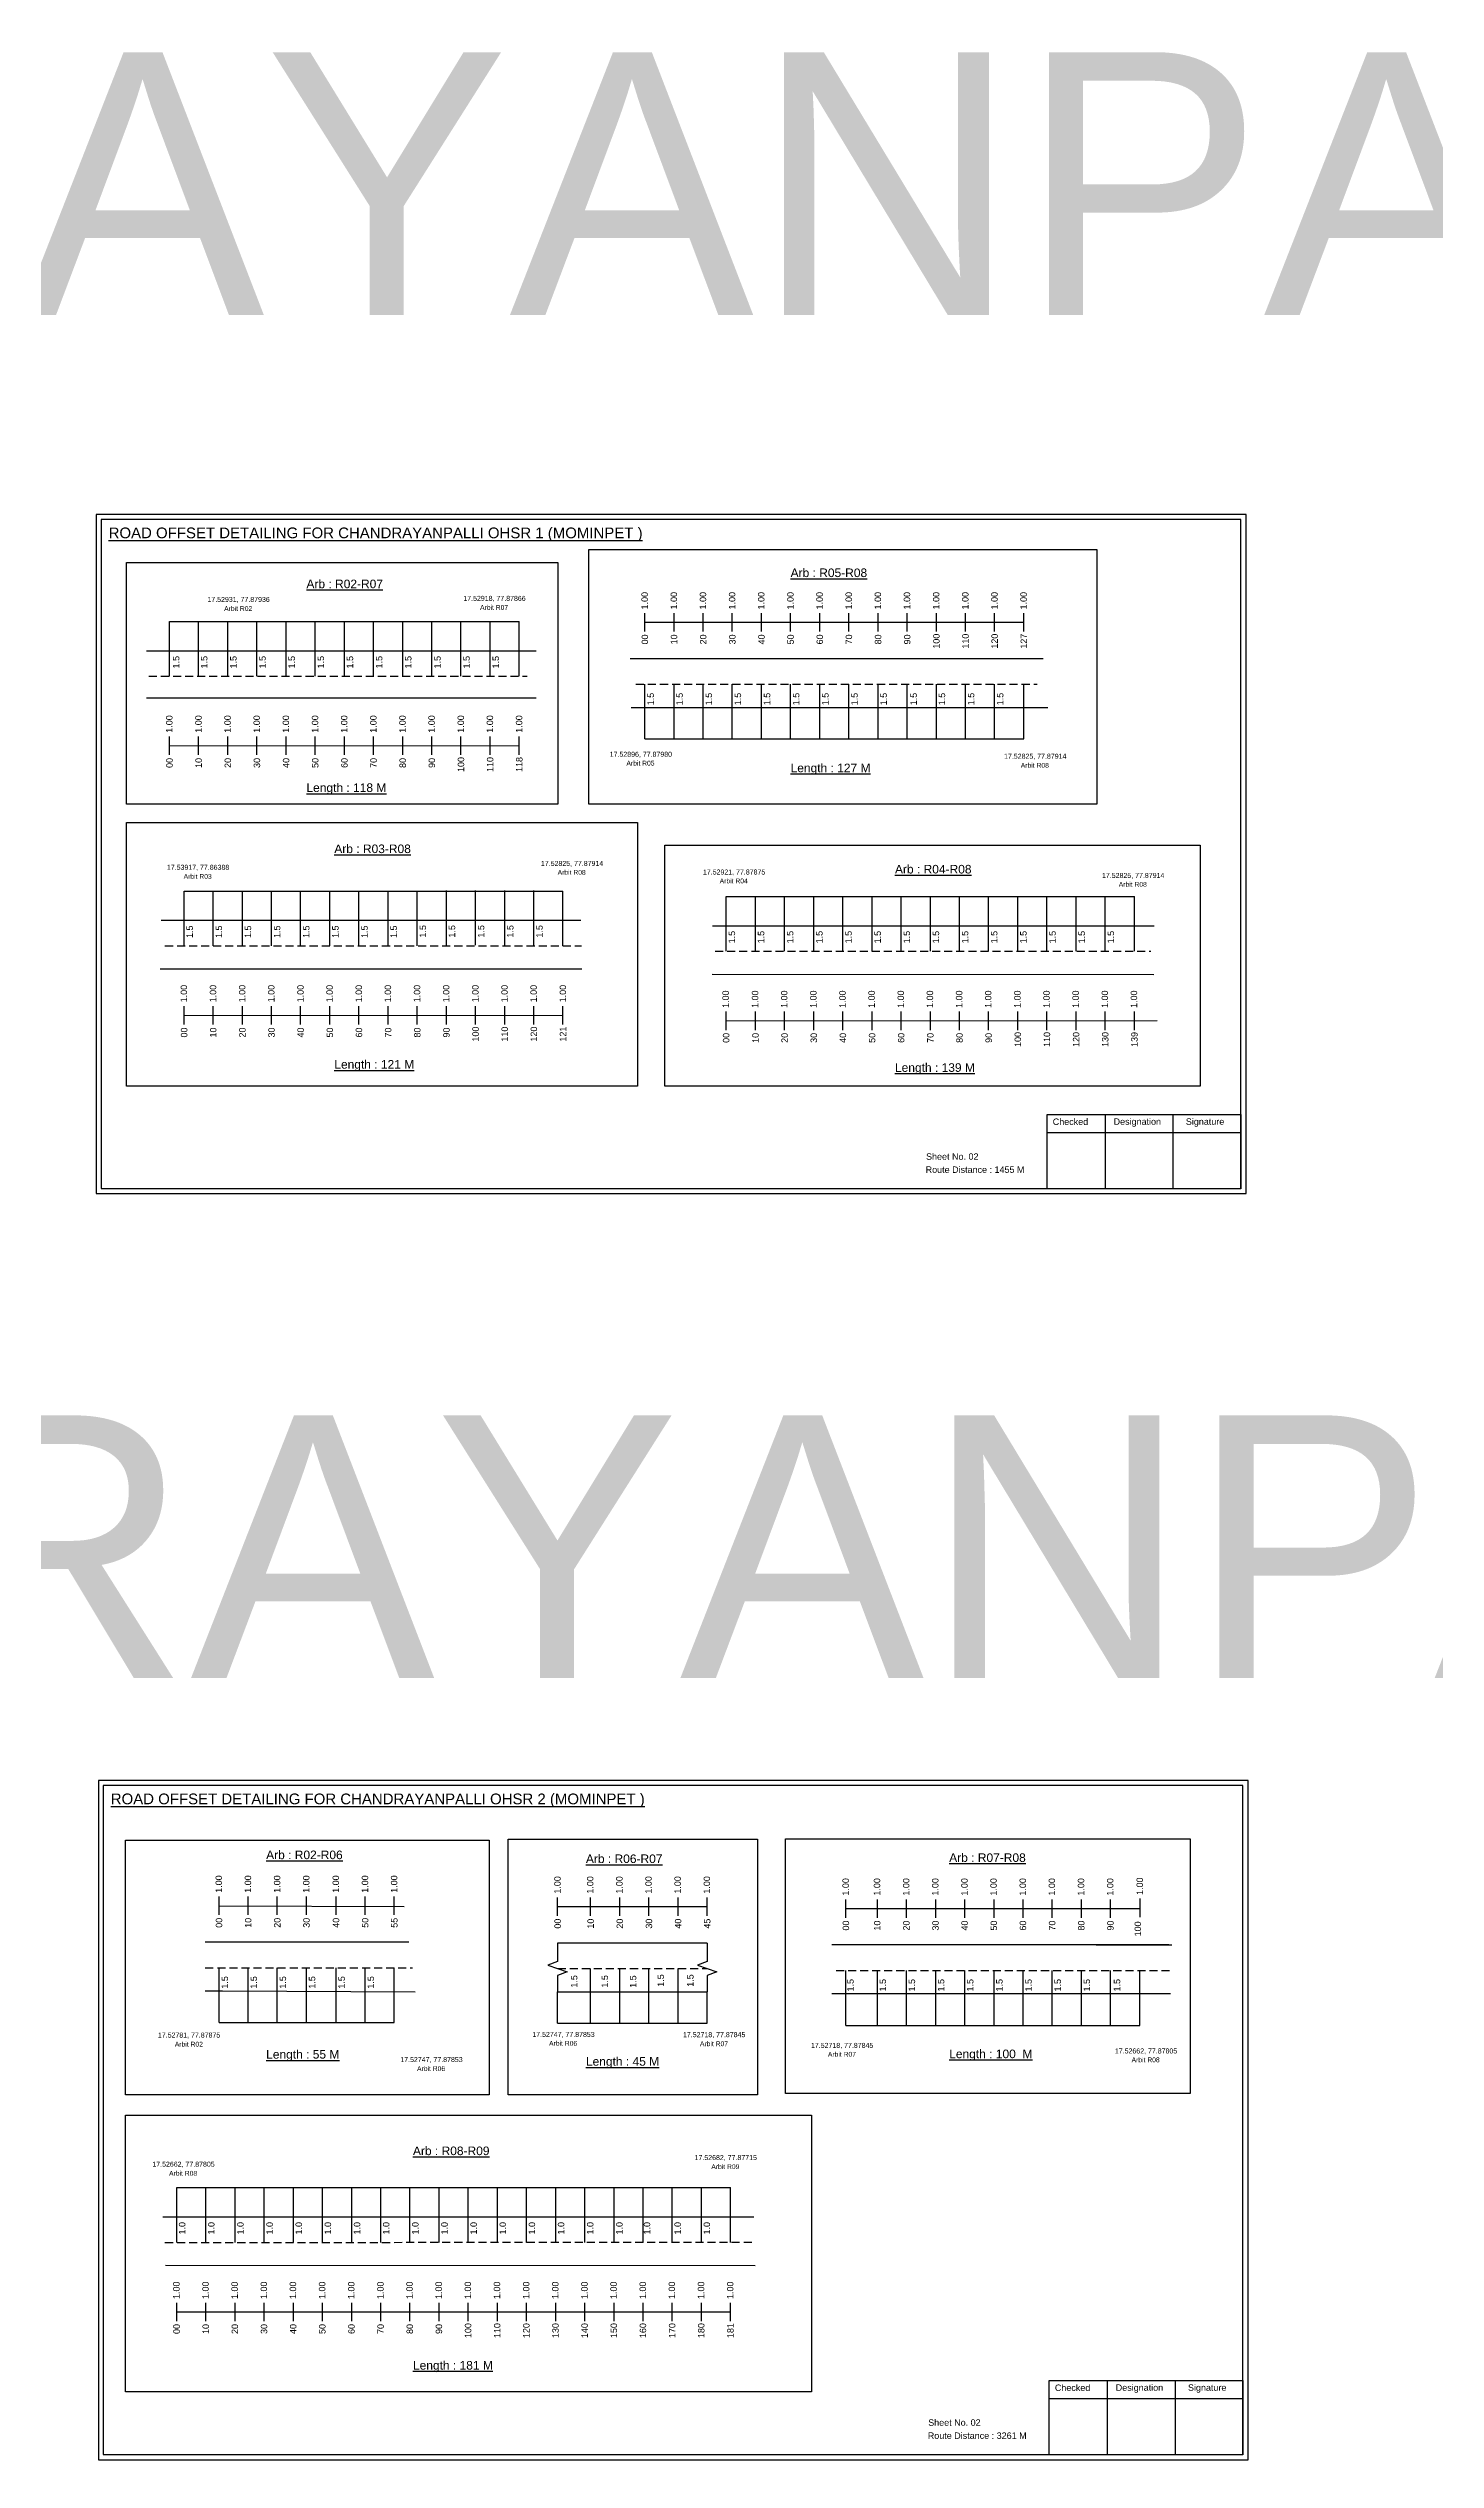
# Model space of a CAD drawing. Header units: inches. Extents: x -117 to 51867, y -12715 to 3423.
# Drawn here: x 7205 to 7852, y -2961 to -1837 of the extents above; entities that cross this region are included whole.
import ezdxf

# ---------------------------------------------------------------- set-up
doc = ezdxf.new("R2010")
doc.units = ezdxf.units.IN
doc.header["$MEASUREMENT"] = 0
doc.linetypes.add('DASHED2', pattern=[0.375, 0.25, -0.125])
for name, color, linetype in [('PDF_Geometry', 7, 'Continuous'), ('PDF_Text', 5, 'Continuous'), ('pipe', 5, 'Continuous')]:
    doc.layers.add(name, color=color, linetype=linetype)
doc.styles.add('PDF Arial', font='arial.ttf')
doc.styles.get("Standard").update_dxf_attribs({"font": 'arial.ttf'})

msp = doc.modelspace()

# ---------------------------------------------------------------- linework, layer by layer
at = {"color": 217, "true_color": 0x93278f}
for p, q in [((7483.4, -2108.5), (7483.4, -2099.9)), ((7497, -2108.5), (7497, -2099.9)), ((7510.6, -2108.5), (7510.6, -2099.9)), ((7524.2, -2108.5), (7524.2, -2099.9)), ((7537.8, -2108.5), (7537.8, -2099.9)), ((7551.4, -2108.5), (7551.4, -2099.9)), ((7565, -2108.5), (7565, -2099.9)), ((7578.6, -2108.5), (7578.6, -2099.9)), ((7592.2, -2108.5), (7592.2, -2099.9)), ((7605.8, -2108.5), (7605.8, -2099.9)), ((7619.4, -2108.5), (7619.4, -2099.9)), ((7633, -2108.5), (7633, -2099.9)), ((7646.6, -2108.5), (7646.6, -2099.9)), ((7660.2, -2108.5), (7660.2, -2099.9)), ((7483.4, -2104.2), (7660.2, -2104.1)), ((7261.6, -2166), (7261.6, -2157.5)), ((7275.2, -2166), (7275.2, -2157.5)), ((7288.8, -2166), (7288.8, -2157.5)), ((7302.4, -2166), (7302.4, -2157.5)), ((7316, -2166), (7316, -2157.5)), ((7329.6, -2166), (7329.6, -2157.5)), ((7343.2, -2166), (7343.2, -2157.5)), ((7356.8, -2166), (7356.8, -2157.5)), ((7370.4, -2166), (7370.4, -2157.5)), ((7384, -2166), (7384, -2157.5)), ((7397.6, -2166), (7397.6, -2157.5)), ((7411.2, -2166), (7411.2, -2157.5)), ((7424.8, -2166), (7424.8, -2157.5)), ((7261.6, -2161.8), (7424.8, -2161.7)), ((7268.4, -2291.7), (7268.4, -2283.2)), ((7268.4, -2287.5), (7445.2, -2287.4)), ((7282, -2291.7), (7282, -2283.2)), ((7295.6, -2291.7), (7295.6, -2283.2)), ((7309.2, -2291.7), (7309.2, -2283.2)), ((7322.8, -2291.7), (7322.8, -2283.2)), ((7336.4, -2291.7), (7336.4, -2283.2)), ((7350, -2291.7), (7350, -2283.2)), ((7363.6, -2291.7), (7363.6, -2283.2)), ((7377.2, -2291.7), (7377.2, -2283.2)), ((7390.8, -2291.7), (7390.8, -2283.2)), ((7404.4, -2291.7), (7404.4, -2283.2)), ((7418, -2291.7), (7418, -2283.2)), ((7431.6, -2291.7), (7431.6, -2283.2)), ((7445.2, -2291.7), (7445.2, -2283.2)), ((7521.3, -2294.3), (7521.3, -2285.7)), ((7521.3, -2290), (7722.4, -2289.9)), ((7535, -2294.3), (7535, -2285.7)), ((7548.6, -2294.3), (7548.6, -2285.7)), ((7562.2, -2294.3), (7562.2, -2285.7)), ((7575.8, -2294.3), (7575.8, -2285.7)), ((7589.4, -2294.3), (7589.4, -2285.7)), ((7603, -2294.3), (7603, -2285.7)), ((7616.6, -2294.3), (7616.6, -2285.7)), ((7630.2, -2294.3), (7630.2, -2285.7)), ((7643.8, -2294.3), (7643.8, -2285.7)), ((7657.4, -2294.3), (7657.4, -2285.7)), ((7671, -2294.3), (7671, -2285.7)), ((7684.6, -2294.3), (7684.6, -2285.7)), ((7698.2, -2294.3), (7698.2, -2285.7)), ((7711.8, -2294.3), (7711.8, -2285.7)), ((7284.7, -2706.9), (7284.7, -2698.3)), ((7298.3, -2706.9), (7298.3, -2698.3)), ((7311.9, -2706.9), (7311.9, -2698.3)), ((7325.5, -2706.9), (7325.5, -2698.3)), ((7339.3, -2706.9), (7339.3, -2698.3)), ((7352.9, -2706.9), (7352.9, -2698.3)), ((7366.5, -2706.9), (7366.5, -2698.3)), ((7284.7, -2702.6), (7371.1, -2702.9)), ((7442.7, -2707.3), (7442.7, -2698.7)), ((7442.7, -2703), (7512.5, -2703)), ((7458.1, -2707.3), (7458.1, -2698.7)), ((7471.7, -2707.3), (7471.7, -2698.7)), ((7485.3, -2707.3), (7485.3, -2698.7)), ((7498.9, -2707.3), (7498.9, -2698.7)), ((7512.5, -2707.3), (7512.5, -2698.7)), ((7577.2, -2708.2), (7577.2, -2699.7)), ((7577.2, -2703.9), (7714.5, -2703.9)), ((7591.9, -2708.2), (7591.9, -2699.7)), ((7605.5, -2708.2), (7605.5, -2699.7)), ((7619.1, -2708.2), (7619.1, -2699.7)), ((7632.7, -2708.2), (7632.7, -2699.7)), ((7646.3, -2708.2), (7646.3, -2699.7)), ((7659.9, -2708.2), (7659.9, -2699.7)), ((7673.5, -2708.2), (7673.5, -2699.7)), ((7687.1, -2708.2), (7687.1, -2699.7)), ((7700.7, -2708.2), (7700.7, -2699.7)), ((7714.5, -2707.9), (7714.5, -2699.3)), ((7265, -2896.3), (7265, -2887.7)), ((7278.6, -2896.3), (7278.6, -2887.7)), ((7292.2, -2896.3), (7292.2, -2887.7)), ((7305.8, -2896.3), (7305.8, -2887.7)), ((7319.4, -2896.3), (7319.4, -2887.7)), ((7333, -2896.3), (7333, -2887.7)), ((7346.6, -2896.3), (7346.6, -2887.7)), ((7360.2, -2896.3), (7360.2, -2887.7)), ((7373.8, -2896.3), (7373.8, -2887.7)), ((7387.4, -2896.3), (7387.4, -2887.7)), ((7401, -2896.3), (7401, -2887.7)), ((7414.6, -2896.3), (7414.6, -2887.7)), ((7428.2, -2896.3), (7428.2, -2887.7)), ((7441.8, -2896.3), (7441.8, -2887.7)), ((7455.4, -2896.3), (7455.4, -2887.7)), ((7469, -2896.3), (7469, -2887.7)), ((7482.6, -2896.3), (7482.6, -2887.7)), ((7496.2, -2896.3), (7496.2, -2887.7)), ((7509.8, -2896.3), (7509.8, -2887.7)), ((7523.4, -2896.3), (7523.4, -2887.7)), ((7265, -2892), (7523.4, -2891.9))]:
    msp.add_line(p, q, dxfattribs=at)
at = {"color": 5}
for p, q in [((7261.6, -2103.8), (7424.8, -2103.8)), ((7483.4, -2158.6), (7660.2, -2158.6)), ((7268.4, -2229.5), (7445.2, -2229.5)), ((7521.4, -2232), (7711.8, -2232)), ((7284.7, -2757), (7366.5, -2757)), ((7442.7, -2757.4), (7512.5, -2757.4)), ((7577.2, -2758.4), (7714.3, -2758.4)), ((7265, -2834), (7523.4, -2834))]:
    msp.add_line(p, q, dxfattribs=at)
for p, q in [((7261.6, -2129.3), (7261.6, -2103.8)), ((7275.2, -2129.3), (7275.2, -2103.8)), ((7288.8, -2129.3), (7288.8, -2103.8)), ((7302.4, -2129.3), (7302.4, -2103.8)), ((7316, -2129.3), (7316, -2103.8)), ((7329.6, -2129.3), (7329.6, -2103.8)), ((7343.2, -2129.3), (7343.2, -2103.8)), ((7356.8, -2129.3), (7356.8, -2103.8)), ((7370.4, -2129.3), (7370.4, -2103.8)), ((7384, -2129.3), (7384, -2103.8)), ((7397.6, -2129.3), (7397.6, -2103.8)), ((7411.2, -2129.3), (7411.2, -2103.8)), ((7424.8, -2129.3), (7424.8, -2103.8)), ((7250.8, -2117.5), (7432.7, -2117.5)), ((7669.3, -2121.2), (7476.6, -2121.2)), ((7483.4, -2158.6), (7483.4, -2133.1)), ((7497, -2158.6), (7497, -2133.1)), ((7510.6, -2158.6), (7510.6, -2133.1)), ((7524.2, -2158.6), (7524.2, -2133.1)), ((7537.8, -2158.6), (7537.8, -2133.1)), ((7551.4, -2158.6), (7551.4, -2133.1)), ((7565, -2158.6), (7565, -2133.1)), ((7578.6, -2158.6), (7578.6, -2133.1)), ((7592.2, -2158.6), (7592.2, -2133.1)), ((7605.8, -2158.6), (7605.8, -2133.1)), ((7619.4, -2158.6), (7619.4, -2133.1)), ((7633, -2158.6), (7633, -2133.1)), ((7646.6, -2158.6), (7646.6, -2133.1)), ((7660.2, -2158.6), (7660.2, -2133.1)), ((7432.7, -2139.6), (7250.8, -2139.6)), ((7477, -2143.9), (7485.1, -2143.9)), ((7485.1, -2143.9), (7671.4, -2143.9)), ((7268.4, -2255), (7268.4, -2229.5)), ((7282, -2255), (7282, -2229.5)), ((7295.6, -2255), (7295.6, -2229.5)), ((7309.2, -2255), (7309.2, -2229.5)), ((7322.8, -2255), (7322.8, -2229.5)), ((7336.4, -2255), (7336.4, -2229.5)), ((7350, -2255), (7350, -2229.5)), ((7363.6, -2255), (7363.6, -2229.5)), ((7377.2, -2255), (7377.2, -2229.5)), ((7390.8, -2254.8), (7390.8, -2229.3)), ((7404.4, -2254.8), (7404.4, -2229.3)), ((7418, -2254.8), (7418, -2229.3)), ((7431.6, -2254.8), (7431.6, -2229.3)), ((7445.2, -2255), (7445.2, -2229.5)), ((7521.4, -2257.6), (7521.4, -2232)), ((7535, -2257.6), (7535, -2232)), ((7548.6, -2257.6), (7548.6, -2232)), ((7562.2, -2257.6), (7562.2, -2232)), ((7575.8, -2257.6), (7575.8, -2232)), ((7589.4, -2257.6), (7589.4, -2232)), ((7603, -2257.6), (7603, -2232)), ((7616.6, -2257.6), (7616.6, -2232)), ((7630.2, -2257.6), (7630.2, -2232)), ((7643.8, -2257.6), (7643.8, -2232)), ((7657.4, -2257.6), (7657.4, -2232)), ((7671, -2257.6), (7671, -2232)), ((7684.6, -2257.6), (7684.6, -2232)), ((7698.2, -2257.6), (7698.2, -2232)), ((7711.8, -2257.6), (7711.8, -2232)), ((7257.7, -2243.1), (7453.6, -2243.1)), ((7514.9, -2245.7), (7721, -2245.7)), ((7257.2, -2265.8), (7454, -2265.8)), ((7514.8, -2268.3), (7720.9, -2268.4)), ((7373.3, -2719.6), (7278.3, -2719.6)), ((7512.5, -2720), (7442.7, -2720)), ((7727.9, -2720.9), (7570.7, -2720.9)), ((7693.9, -2720.9), (7729.2, -2720.9)), ((7284.7, -2757), (7284.7, -2731.5)), ((7298.3, -2757), (7298.3, -2731.5)), ((7311.9, -2757), (7311.9, -2731.5)), ((7325.5, -2757), (7325.5, -2731.5)), ((7339.3, -2757), (7339.3, -2731.5)), ((7352.9, -2757), (7352.9, -2731.5)), ((7366.5, -2757), (7366.5, -2731.5)), ((7458.1, -2757.4), (7458.1, -2731.9)), ((7471.7, -2757.4), (7471.7, -2731.9)), ((7485.3, -2757.4), (7485.3, -2731.9)), ((7498.9, -2757.4), (7498.9, -2731.9)), ((7442.7, -2742.7), (7512.5, -2742.7)), ((7442.7, -2757.4), (7442.7, -2742.7)), ((7512.5, -2757.4), (7512.5, -2742.7)), ((7577.2, -2758.4), (7577.2, -2732.8)), ((7591.9, -2758.4), (7591.9, -2732.8)), ((7605.5, -2758.4), (7605.5, -2732.8)), ((7619.1, -2758.4), (7619.1, -2732.8)), ((7632.7, -2758.4), (7632.7, -2732.8)), ((7646.3, -2758.4), (7646.3, -2732.8)), ((7659.9, -2758.4), (7659.9, -2732.8)), ((7673.5, -2758.4), (7673.5, -2732.8)), ((7687.1, -2758.4), (7687.1, -2732.8)), ((7700.7, -2758.4), (7700.7, -2732.8)), ((7714.3, -2758.4), (7714.3, -2732.8)), ((7570.7, -2743.6), (7602.8, -2743.6)), ((7602.8, -2743.6), (7728.6, -2743.6)), ((7265, -2859.6), (7265, -2834)), ((7278.6, -2859.6), (7278.6, -2834)), ((7292.2, -2859.6), (7292.2, -2834)), ((7305.8, -2859.6), (7305.8, -2834)), ((7319.4, -2859.6), (7319.4, -2834)), ((7333, -2859.6), (7333, -2834)), ((7346.6, -2859.6), (7346.6, -2834)), ((7360.2, -2859.6), (7360.2, -2834)), ((7373.8, -2859.6), (7373.8, -2834)), ((7387.4, -2859.6), (7387.4, -2834)), ((7401, -2859.6), (7401, -2834)), ((7414.6, -2859.6), (7414.6, -2834)), ((7428.2, -2859.6), (7428.2, -2834)), ((7441.8, -2859.6), (7441.8, -2834)), ((7455.4, -2859.6), (7455.4, -2834)), ((7469, -2859.6), (7469, -2834)), ((7482.6, -2859.6), (7482.6, -2834)), ((7496.2, -2859.6), (7496.2, -2834)), ((7509.8, -2859.6), (7509.8, -2834)), ((7523.4, -2859.6), (7523.4, -2834)), ((7258.5, -2847.7), (7534.3, -2847.7)), ((7259.8, -2870.2), (7534.8, -2870.3))]:
    msp.add_line(p, q)
at = {"linetype": 'DASHED2', "ltscale": 15}
for p, q in [((7252, -2129.3), (7428.5, -2129.3)), ((7479.2, -2133.1), (7666.5, -2133.1)), ((7259.5, -2255), (7453.8, -2255)), ((7516.2, -2257.6), (7719.4, -2257.6)), ((7278.3, -2731.5), (7375, -2731.5)), ((7442.7, -2731.9), (7512.5, -2731.9)), ((7572.6, -2732.8), (7728.9, -2732.8)), ((7259.5, -2859.6), (7533.5, -2859.5))]:
    msp.add_line(p, q, dxfattribs=at)
for points in [[(7241.5, -2076.3), (7442.8, -2076.3), (7442.8, -2189), (7241.5, -2189)], [(7457.3, -2070.2), (7694.3, -2070.2), (7694.3, -2189), (7457.3, -2189)], [(7492.7, -2208.1), (7742.5, -2208.1), (7742.5, -2320.5), (7492.7, -2320.5)], [(7241.1, -2672), (7410.7, -2672), (7410.7, -2790.8), (7241.1, -2790.8)], [(7419.6, -2671.6), (7536, -2671.6), (7536, -2790.8), (7419.6, -2790.8)], [(7549, -2671.4), (7737.9, -2671.4), (7737.9, -2790.2), (7549, -2790.2)], [(7241.1, -2800.2), (7561.1, -2800.2), (7561.1, -2929.2), (7241.1, -2929.2)]]:
    msp.add_lwpolyline(points, close=True)
at = {"linetype": 'Continuous'}
for points in [[(7442.7, -2720), (7442.7, -2728.6), (7438.2, -2730.3), (7447.2, -2733.5), (7442.7, -2735.2), (7442.7, -2742.7)], [(7512.5, -2720), (7512.5, -2728.6), (7508, -2730.3), (7517, -2733.5), (7512.5, -2735.2), (7512.5, -2742.7)]]:
    msp.add_lwpolyline(points, dxfattribs=at)
msp.add_lwpolyline([(7278.3, -2742.3), (7286.4, -2742.3), (7376.2, -2742.8)])
at = {"layer": 'PDF_Geometry'}
for points in [[(7227.4, -2053.9), (7227.4, -2370.6), (7763.9, -2370.6), (7763.9, -2053.9)], [(7229.7, -2056.2), (7229.7, -2368.2), (7761.5, -2368.2), (7761.5, -2056.2)], [(7228.4, -2644.2), (7228.4, -2960.9), (7764.9, -2960.9), (7764.9, -2644.2)], [(7230.7, -2646.6), (7230.7, -2958.5), (7762.4, -2958.5), (7762.4, -2646.6)]]:
    msp.add_lwpolyline(points, close=True, dxfattribs=at)
at = {"layer": 'PDF_Geometry', "color": 242, "true_color": 0xcc1f26}
for points in [[(7761.5, -2368.3), (7671.1, -2368.3), (7671.1, -2333.7), (7761.5, -2333.7)], [(7762.4, -2958.6), (7672.1, -2958.6), (7672.1, -2924), (7762.4, -2924)]]:
    msp.add_lwpolyline(points, close=True, dxfattribs=at)
for points in [[(7698.1, -2333.7), (7698.1, -2368.3)], [(7729.8, -2333.7), (7729.8, -2368.3)], [(7671.1, -2342.1), (7761.5, -2342.1)], [(7672.1, -2932.4), (7762.4, -2932.4)], [(7699.1, -2924), (7699.1, -2958.6)], [(7730.8, -2924), (7730.8, -2958.6)]]:
    msp.add_lwpolyline(points, dxfattribs=at)
at = {"layer": 'pipe', "color": 0}
msp.add_lwpolyline([(7241.5, -2197.6), (7479.9, -2197.6), (7479.9, -2320.5), (7241.5, -2320.5)], close=True, dxfattribs=at)

# ---------------------------------------------------------------- texts
for s, height, p in [('CHANDRAYANPALLI 1', 122.535, (6459.6, -1960.9)), ('Sheet No. 02', 3, (7614.6, -2354.8)), ('Route Distance : 1455 M', 3, (7614.4, -2360.9)), ('CHANDRAYANPALLI 2', 122.535, (6539.1, -2596.5)), ('Sheet No. 02', 3, (7615.6, -2945.1)), ('Route Distance : 3261 M', 3, (7615.4, -2951.2))]:
    msp.add_text(s, height=height).set_placement(p)
at = {"color": 242, "true_color": 0xcd2027}
for s, height, p in [('%%UROAD OFFSET DETAILING FOR CHANDRAYANPALLI OHSR 1 (MOMINPET )', 5, (7233.2, -2065)), ('%%UArb : R05-R08', 4, (7551.4, -2083.1)), ('%%UArb : R02-R07', 4, (7325.5, -2088.3)), ('%%ULength : 127 M', 4, (7551.4, -2174.1)), ('%%ULength : 118 M', 4, (7325.5, -2183.3)), ('%%UArb : R03-R08', 4, (7338.5, -2211.8)), ('%%UArb : R04-R08', 4, (7600.1, -2221.3)), ('%%ULength : 121 M', 4, (7338.5, -2312.3)), ('%%ULength : 139 M', 4, (7600.1, -2313.8)), ('%%UROAD OFFSET DETAILING FOR CHANDRAYANPALLI OHSR 2 (MOMINPET )', 5, (7234.2, -2655.3)), ('%%UArb : R02-R06', 4, (7306.7, -2680.9)), ('%%UArb : R06-R07', 4, (7455.9, -2682.7)), ('%%UArb : R07-R08', 4, (7625.4, -2682.2)), ('%%ULength : 55 M', 4, (7306.7, -2773.9)), ('%%ULength : 45 M', 4, (7455.9, -2777.2)), ('%%ULength : 100  M', 4, (7625.4, -2773.7)), ('%%UArb : R08-R09', 4, (7375.2, -2818.9)), ('%%ULength : 181 M', 4, (7375.2, -2918.9))]:
    msp.add_text(s, height=height, dxfattribs=at).set_placement(p)
at = {"color": 217, "true_color": 0x93278f}
for s, p in [('1.00', (7484.8, -2098.2)), ('1.00', (7498.4, -2098.2)), ('1.00', (7512, -2098.2)), ('1.00', (7525.6, -2098.2)), ('1.00', (7539.2, -2098.2)), ('1.00', (7552.8, -2098.2)), ('1.00', (7566.4, -2098.2)), ('1.00', (7580, -2098.2)), ('1.00', (7593.6, -2098.2)), ('1.00', (7607.2, -2098.2)), ('1.00', (7620.8, -2098.2)), ('1.00', (7634.4, -2098.2)), ('1.00', (7648, -2098.2)), ('1.00', (7661.6, -2098.2)), ('00', (7484.9, -2114.5)), ('10', (7498.5, -2114.5)), ('20', (7512.1, -2114.5)), ('30', (7525.7, -2114.5)), ('40', (7539.3, -2114.5)), ('50', (7552.9, -2114.5)), ('60', (7566.5, -2114.5)), ('70', (7580.1, -2114.5)), ('80', (7593.7, -2114.5)), ('90', (7607.3, -2114.5)), ('100', (7620.9, -2116.5)), ('110', (7634.5, -2116.5)), ('120', (7648.1, -2116.5)), ('127', (7661.7, -2116.5)), ('1.00', (7263, -2155.7)), ('1.00', (7276.6, -2155.7)), ('1.00', (7290.2, -2155.7)), ('1.00', (7303.8, -2155.7)), ('1.00', (7317.4, -2155.7)), ('1.00', (7331, -2155.7)), ('1.00', (7344.6, -2155.7)), ('1.00', (7358.2, -2155.7)), ('1.00', (7371.8, -2155.7)), ('1.00', (7385.4, -2155.7)), ('1.00', (7399, -2155.7)), ('1.00', (7412.6, -2155.7)), ('1.00', (7426.2, -2155.7)), ('00', (7263.1, -2172.1)), ('10', (7276.7, -2172.1)), ('20', (7290.3, -2172.1)), ('30', (7303.9, -2172.1)), ('40', (7317.5, -2172.1)), ('50', (7331.1, -2172.1)), ('60', (7344.7, -2172.1)), ('70', (7358.3, -2172.1)), ('80', (7371.9, -2172.1)), ('90', (7385.5, -2172.1)), ('100', (7399.1, -2174)), ('110', (7412.7, -2174)), ('118', (7426.3, -2174)), ('1.00', (7269.8, -2281.4)), ('1.00', (7283.4, -2281.4)), ('1.00', (7297, -2281.4)), ('1.00', (7310.6, -2281.4)), ('1.00', (7324.2, -2281.4)), ('1.00', (7337.8, -2281.4)), ('1.00', (7351.4, -2281.4)), ('1.00', (7365, -2281.4)), ('1.00', (7378.6, -2281.4)), ('1.00', (7392.2, -2281.4)), ('1.00', (7405.8, -2281.4)), ('1.00', (7419.4, -2281.4)), ('1.00', (7433, -2281.4)), ('1.00', (7446.6, -2281.4)), ('1.00', (7522.6, -2284)), ('1.00', (7536.3, -2284)), ('1.00', (7549.9, -2284)), ('1.00', (7563.5, -2284)), ('1.00', (7577.1, -2284)), ('1.00', (7590.7, -2284)), ('1.00', (7604.3, -2284)), ('1.00', (7617.9, -2284)), ('1.00', (7631.5, -2284)), ('1.00', (7645.1, -2284)), ('1.00', (7658.7, -2284)), ('1.00', (7672.3, -2284)), ('1.00', (7685.9, -2284)), ('1.00', (7699.5, -2284)), ('1.00', (7713.1, -2284)), ('00', (7269.9, -2297.8)), ('10', (7283.5, -2297.8)), ('20', (7297.1, -2297.8)), ('30', (7310.7, -2297.8)), ('40', (7324.3, -2297.8)), ('50', (7337.9, -2297.8)), ('60', (7351.5, -2297.8)), ('70', (7365.1, -2297.8)), ('80', (7378.7, -2297.8)), ('90', (7392.3, -2297.8)), ('100', (7405.9, -2299.7)), ('110', (7419.5, -2299.7)), ('120', (7433.1, -2299.7)), ('121', (7446.7, -2299.7)), ('00', (7522.8, -2300.3)), ('10', (7536.5, -2300.3)), ('20', (7550.1, -2300.3)), ('30', (7563.7, -2300.3)), ('40', (7577.3, -2300.3)), ('50', (7590.9, -2300.3)), ('60', (7604.5, -2300.3)), ('70', (7618.1, -2300.3)), ('80', (7631.7, -2300.3)), ('90', (7645.3, -2300.3)), ('100', (7658.9, -2302.2)), ('110', (7672.5, -2302.2)), ('120', (7686.1, -2302.2)), ('130', (7699.7, -2302.2)), ('139', (7713.3, -2302.2)), ('1.00', (7286.1, -2696.6)), ('1.00', (7299.7, -2696.6)), ('1.00', (7313.3, -2696.6)), ('1.00', (7326.9, -2696.6)), ('1.00', (7340.7, -2696.6)), ('1.00', (7354.3, -2696.6)), ('1.00', (7367.9, -2696.6)), ('1.00', (7444.1, -2697)), ('1.00', (7459.4, -2697)), ('1.00', (7473, -2697)), ('1.00', (7486.6, -2697)), ('1.00', (7500.2, -2697)), ('1.00', (7513.8, -2697)), ('1.00', (7578.6, -2697.9)), ('1.00', (7593.2, -2697.9)), ('1.00', (7606.8, -2697.9)), ('1.00', (7620.4, -2697.9)), ('1.00', (7634, -2697.9)), ('1.00', (7647.6, -2697.9)), ('1.00', (7661.2, -2697.9)), ('1.00', (7674.8, -2697.9)), ('1.00', (7688.4, -2697.9)), ('1.00', (7702, -2697.9)), ('1.00', (7715.8, -2697.6)), ('00', (7286.2, -2712.9)), ('10', (7299.8, -2712.9)), ('20', (7313.4, -2712.9)), ('30', (7327, -2712.9)), ('40', (7340.8, -2712.9)), ('50', (7354.4, -2712.9)), ('55', (7368, -2712.9)), ('00', (7444.2, -2713.3)), ('10', (7459.6, -2713.3)), ('20', (7473.2, -2713.3)), ('30', (7486.8, -2713.3)), ('40', (7500.4, -2713.3)), ('45', (7514, -2713.3)), ('00', (7578.7, -2714.2)), ('10', (7593.3, -2714.2)), ('20', (7606.9, -2714.2)), ('30', (7620.5, -2714.2)), ('40', (7634.1, -2714.2)), ('50', (7647.7, -2714.2)), ('60', (7661.3, -2714.2)), ('70', (7674.9, -2714.2)), ('80', (7688.5, -2714.2)), ('90', (7702.1, -2714.2)), ('100', (7714.9, -2716.9)), ('1.00', (7266.3, -2886)), ('1.00', (7279.9, -2886)), ('1.00', (7293.5, -2886)), ('1.00', (7307.1, -2886)), ('1.00', (7320.7, -2886)), ('1.00', (7334.3, -2886)), ('1.00', (7347.9, -2886)), ('1.00', (7361.5, -2886)), ('1.00', (7375.1, -2886)), ('1.00', (7388.7, -2886)), ('1.00', (7402.3, -2886)), ('1.00', (7415.9, -2886)), ('1.00', (7429.5, -2886)), ('1.00', (7443.1, -2886)), ('1.00', (7456.7, -2886)), ('1.00', (7470.3, -2886)), ('1.00', (7483.9, -2886)), ('1.00', (7497.5, -2886)), ('1.00', (7511.1, -2886)), ('1.00', (7524.7, -2886)), ('00', (7266.4, -2902.3)), ('10', (7280, -2902.3)), ('20', (7293.6, -2902.3)), ('30', (7307.2, -2902.3)), ('40', (7320.8, -2902.3)), ('50', (7334.4, -2902.3)), ('60', (7348, -2902.3)), ('70', (7361.6, -2902.3)), ('80', (7375.2, -2902.3)), ('90', (7388.8, -2902.3)), ('100', (7402.4, -2904.2)), ('110', (7416, -2904.2)), ('120', (7429.6, -2904.2)), ('130', (7443.2, -2904.2)), ('140', (7456.8, -2904.2)), ('150', (7470.4, -2904.2)), ('160', (7484, -2904.2)), ('170', (7497.6, -2904.2)), ('180', (7511.2, -2904.2)), ('181', (7524.8, -2904.2))]:
    msp.add_text(s, height=3, rotation=90, dxfattribs=at).set_placement(p)
at = {"color": 5}
for s, height, p in [('17.52931, 77.87936', 2.34, (7279.3, -2094.7)), ('Arbit R02', 2.25, (7287.1, -2098.9)), ('17.52918, 77.87866', 2.34, (7398.7, -2094.2)), ('Arbit R07', 2.25, (7406.5, -2098.4)), ('17.52896, 77.87980', 2.34, (7467, -2166.9)), ('Arbit R05', 2.25, (7474.8, -2171)), ('17.52825, 77.87914', 2.34, (7651, -2167.8)), ('Arbit R08', 2.25, (7658.8, -2172)), ('17.53917, 77.86388', 2.34, (7260.4, -2219.6)), ('Arbit R03', 2.25, (7268.2, -2223.8)), ('17.52825, 77.87914', 2.34, (7434.9, -2217.8)), ('Arbit R08', 2.25, (7442.7, -2221.9)), ('17.52921, 77.87875', 2.34, (7510.5, -2221.8)), ('Arbit R04', 2.25, (7518.3, -2225.9)), ('17.52825, 77.87914', 2.34, (7696.7, -2223.4)), ('Arbit R08', 2.25, (7704.5, -2227.5)), ('17.52781, 77.87875', 2.34, (7256.2, -2764.1)), ('Arbit R02', 2.25, (7264.1, -2768.3)), ('17.52747, 77.87853', 2.34, (7430.9, -2763.8)), ('Arbit R06', 2.25, (7438.7, -2767.9)), ('17.52718, 77.87845', 2.34, (7501.2, -2763.9)), ('Arbit R07', 2.25, (7509.1, -2768.1)), ('17.52747, 77.87853', 2.34, (7369.3, -2775.5)), ('Arbit R06', 2.25, (7377.1, -2779.7)), ('17.52718, 77.87845', 2.34, (7560.9, -2768.9)), ('Arbit R07', 2.25, (7568.8, -2773)), ('17.52662, 77.87805', 2.34, (7702.7, -2771.5)), ('Arbit R08', 2.25, (7710.5, -2775.6)), ('17.52662, 77.87805', 2.34, (7253.6, -2824.3)), ('17.52682, 77.87715', 2.34, (7506.6, -2821.2)), ('Arbit R08', 2.25, (7261.4, -2828.5)), ('Arbit R09', 2.25, (7514.4, -2825.4))]:
    msp.add_text(s, height=height, dxfattribs=at).set_placement(p)
for s, p in [('1.5', (7266.2, -2125.7)), ('1.5', (7279.3, -2125.7)), ('1.5', (7292.9, -2125.7)), ('1.5', (7306.5, -2125.7)), ('1.5', (7320.1, -2125.7)), ('1.5', (7333.7, -2125.7)), ('1.5', (7347.3, -2125.7)), ('1.5', (7360.9, -2125.7)), ('1.5', (7374.5, -2125.7)), ('1.5', (7388.1, -2125.7)), ('1.5', (7401.7, -2125.7)), ('1.5', (7415.3, -2125.7)), ('1.5', (7487.6, -2142.9)), ('1.5', (7501.1, -2142.9)), ('1.5', (7514.7, -2142.9)), ('1.5', (7528.3, -2142.9)), ('1.5', (7541.9, -2142.9)), ('1.5', (7555.5, -2142.9)), ('1.5', (7569.1, -2142.9)), ('1.5', (7582.7, -2142.9)), ('1.5', (7596.3, -2142.9)), ('1.5', (7610.3, -2142.9)), ('1.5', (7623.5, -2142.9)), ('1.5', (7637.1, -2142.9)), ('1.5', (7650.7, -2142.9)), ('1.5', (7272.5, -2251.4)), ('1.5', (7286.1, -2251.4)), ('1.5', (7299.7, -2251.4)), ('1.5', (7313.3, -2251.4)), ('1.5', (7326.9, -2251.4)), ('1.5', (7340.5, -2251.4)), ('1.5', (7354.1, -2251.4)), ('1.5', (7367.7, -2251.4)), ('1.5', (7381.3, -2251.2)), ('1.5', (7394.9, -2251.2)), ('1.5', (7408.5, -2251.2)), ('1.5', (7422.1, -2251.2)), ('1.5', (7435.7, -2251.2)), ('1.5', (7525.5, -2253.9)), ('1.5', (7539.1, -2253.9)), ('1.5', (7552.7, -2253.9)), ('1.5', (7566.3, -2253.9)), ('1.5', (7579.9, -2253.9)), ('1.5', (7593.5, -2253.9)), ('1.5', (7607.1, -2253.9)), ('1.5', (7620.7, -2253.9)), ('1.5', (7634.3, -2253.9)), ('1.5', (7647.9, -2253.9)), ('1.5', (7661.5, -2253.9)), ('1.5', (7675.1, -2253.9)), ('1.5', (7688.7, -2253.9)), ('1.5', (7702.3, -2253.9)), ('1.5', (7288.9, -2741.3)), ('1.5', (7302.4, -2741.3)), ('1.5', (7316, -2741.3)), ('1.5', (7329.6, -2741.3)), ('1.5', (7343.4, -2741.3)), ('1.5', (7357, -2741.3)), ('1.5', (7451.9, -2740.8)), ('1.5', (7466.2, -2740.8)), ('1.5', (7479.4, -2740.9)), ('1.5', (7492.3, -2740.4)), ('1.5', (7506.1, -2740.4)), ('1.5', (7580.8, -2742.6)), ('1.5', (7595.9, -2742.6)), ('1.5', (7609.5, -2742.6)), ('1.5', (7623.1, -2742.6)), ('1.5', (7636.7, -2742.6)), ('1.5', (7650.3, -2742.6)), ('1.5', (7663.9, -2742.6)), ('1.5', (7677.5, -2742.6)), ('1.5', (7691.1, -2742.6)), ('1.5', (7705.2, -2742.6)), ('1.0', (7269, -2855.9)), ('1.0', (7282.6, -2855.9)), ('1.0', (7296.2, -2855.9)), ('1.0', (7309.8, -2855.9)), ('1.0', (7323.4, -2855.9)), ('1.0', (7337, -2855.9)), ('1.0', (7350.6, -2855.9)), ('1.0', (7364.2, -2855.9)), ('1.0', (7377.8, -2855.9)), ('1.0', (7391.4, -2855.9)), ('1.0', (7405, -2855.9)), ('1.0', (7418.6, -2855.9)), ('1.0', (7432.2, -2855.9)), ('1.0', (7445.8, -2855.9)), ('1.0', (7459.4, -2855.9)), ('1.0', (7473, -2855.9)), ('1.0', (7485.9, -2855.9)), ('1.0', (7500.2, -2855.9)), ('1.0', (7513.8, -2855.9))]:
    msp.add_text(s, height=3, rotation=90).set_placement(p)
at = {"layer": 'PDF_Text', "color": 7, "attachment_point": 7, "style": 'PDF Arial'}
for s, insert, char_height in [('Checked', (7673.7, -2338.6), 3), ('Designation', (7702.1, -2339.4), 3.001), ('Signature', (7735.8, -2339.4), 3), ('Checked', (7674.7, -2928.9), 3), ('Designation', (7703.1, -2929.7), 3.001), ('Signature', (7736.8, -2929.7), 3)]:
    msp.add_mtext(s, dxfattribs=dict(at, insert=insert, char_height=char_height))

doc.saveas('drawing.dxf')
